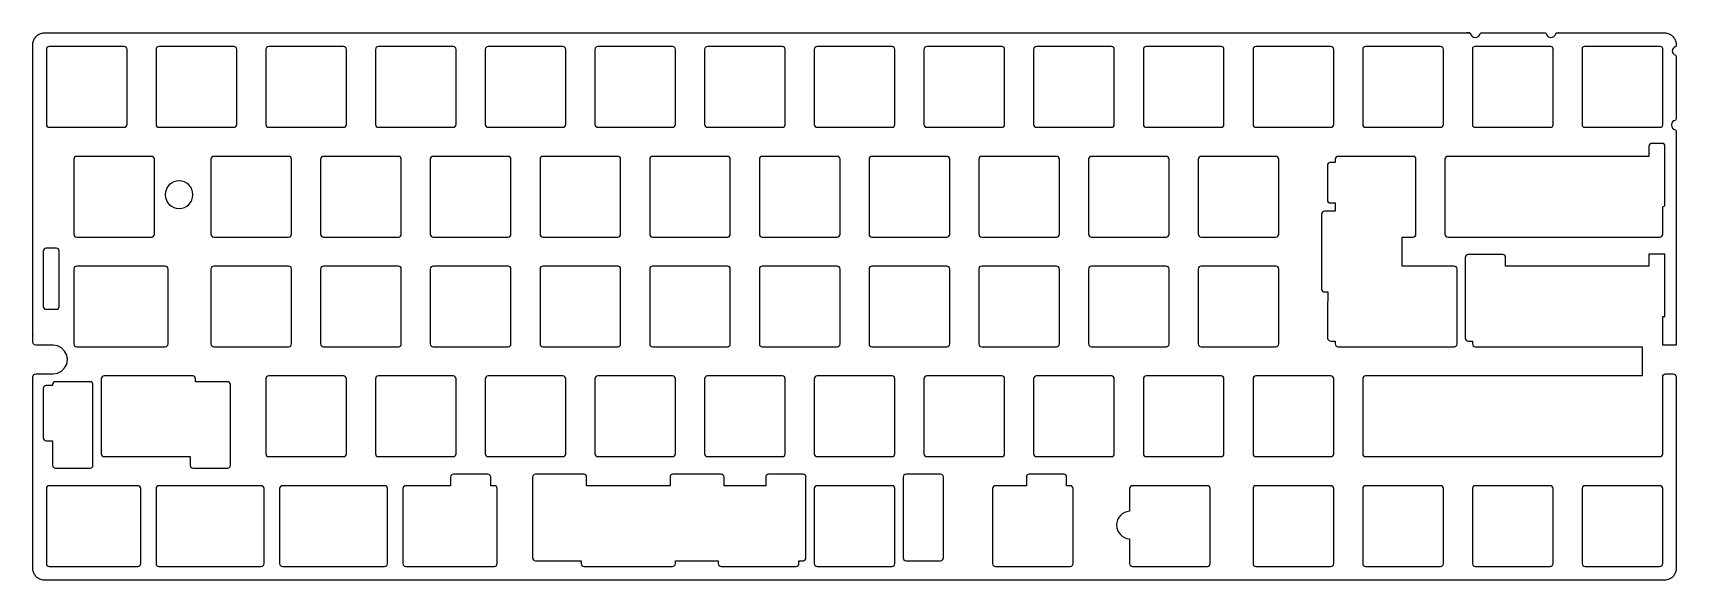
# Model space of a CAD drawing. Header units: millimetres. Extents: x 5 to 291, y -100 to -5.
import ezdxf

# ---------------------------------------------------------------- set-up
doc = ezdxf.new("R2010")
doc.units = ezdxf.units.MM
doc.layers.get('0').update_dxf_attribs({"linetype": 'CONTINUOUS'})

msp = doc.modelspace()

# ---------------------------------------------------------------- linework, layer by layer
for p, q in [((5.77, -5.75), (5.89, -5.64)), ((5.89, -5.64), (6.01, -5.54)), ((6.01, -5.54), (6.14, -5.46)), ((6.14, -5.46), (6.28, -5.38)), ((6.28, -5.38), (6.42, -5.31)), ((6.42, -5.31), (6.57, -5.26)), ((6.57, -5.26), (6.72, -5.22)), ((6.72, -5.22), (6.88, -5.19)), ((6.88, -5.19), (7.03, -5.17)), ((7.03, -5.17), (7.19, -5.16)), ((288.56, -5.16), (288.72, -5.17)), ((288.72, -5.17), (288.88, -5.19)), ((288.88, -5.19), (289.03, -5.22)), ((289.03, -5.22), (289.18, -5.26)), ((289.18, -5.26), (289.33, -5.31)), ((289.33, -5.31), (289.47, -5.38)), ((289.47, -5.38), (289.61, -5.46)), ((289.61, -5.46), (289.74, -5.54)), ((289.74, -5.54), (289.86, -5.64)), ((289.86, -5.64), (289.98, -5.75)), ((5.19, -7.01), (5.21, -6.85)), ((5.19, -7.16), (5.19, -7.01)), ((5.21, -6.85), (5.24, -6.7)), ((5.24, -6.7), (5.29, -6.54)), ((5.29, -6.54), (5.34, -6.4)), ((5.34, -6.4), (5.41, -6.26)), ((5.41, -6.26), (5.48, -6.12)), ((5.48, -6.12), (5.57, -5.99)), ((5.57, -5.99), (5.67, -5.86)), ((5.67, -5.86), (5.77, -5.75)), ((7.54, -8.02), (7.54, -21.02)), ((21.04, -7.52), (8.04, -7.52)), ((21.54, -21.02), (21.54, -8.02)), ((26.59, -8.02), (26.59, -21.02)), ((40.09, -7.52), (27.09, -7.52)), ((40.59, -21.02), (40.59, -8.02)), ((45.64, -8.02), (45.64, -21.02)), ((59.14, -7.52), (46.14, -7.52)), ((59.64, -21.02), (59.64, -8.02)), ((64.69, -8.02), (64.69, -21.02)), ((78.19, -7.52), (65.19, -7.52)), ((78.69, -21.02), (78.69, -8.02)), ((83.74, -8.02), (83.74, -21.02)), ((97.24, -7.52), (84.24, -7.52)), ((97.74, -21.02), (97.74, -8.02)), ((102.79, -8.02), (102.79, -21.02)), ((116.29, -7.52), (103.29, -7.52)), ((116.79, -21.02), (116.79, -8.02)), ((121.84, -8.02), (121.84, -21.02)), ((135.34, -7.52), (122.34, -7.52)), ((135.84, -21.02), (135.84, -8.02)), ((140.89, -8.02), (140.89, -21.02)), ((154.39, -7.52), (141.39, -7.52)), ((154.89, -21.02), (154.89, -8.02)), ((159.94, -8.02), (159.94, -21.02)), ((173.44, -7.52), (160.44, -7.52)), ((173.94, -21.02), (173.94, -8.02)), ((178.99, -8.02), (178.99, -21.02)), ((192.49, -7.52), (179.49, -7.52)), ((192.99, -21.02), (192.99, -8.02)), ((198.04, -8.02), (198.04, -21.02)), ((211.54, -7.52), (198.54, -7.52)), ((212.04, -21.02), (212.04, -8.02)), ((217.09, -8.02), (217.09, -21.02)), ((230.59, -7.52), (217.59, -7.52)), ((231.09, -21.02), (231.09, -8.02)), ((236.14, -8.02), (236.14, -21.02)), ((249.64, -7.52), (236.64, -7.52)), ((250.14, -21.02), (250.14, -8.02)), ((255.19, -7.93), (255.19, -21.11)), ((268.78, -7.52), (255.59, -7.52)), ((269.19, -21.11), (269.19, -7.93)), ((274.24, -7.93), (274.24, -21.11)), ((287.83, -7.52), (274.64, -7.52)), ((288.24, -21.11), (288.24, -7.93)), ((289.98, -5.75), (290.08, -5.86)), ((290.08, -5.86), (290.18, -5.99)), ((290.18, -5.99), (290.27, -6.12)), ((290.27, -6.12), (290.35, -6.26)), ((290.35, -6.26), (290.41, -6.4)), ((290.41, -6.4), (290.47, -6.54)), ((290.47, -6.54), (290.51, -6.7)), ((290.51, -6.7), (290.54, -6.85)), ((290.54, -6.85), (290.56, -7.01)), ((290.56, -7.01), (290.56, -7.16)), ((290.56, -7.16), (290.56, -7.37)), ((8.04, -21.52), (21.04, -21.52)), ((27.09, -21.52), (40.09, -21.52)), ((46.14, -21.52), (59.14, -21.52)), ((65.19, -21.52), (78.19, -21.52)), ((84.24, -21.52), (97.24, -21.52)), ((103.29, -21.52), (116.29, -21.52)), ((122.34, -21.52), (135.34, -21.52)), ((141.39, -21.52), (154.39, -21.52)), ((160.44, -21.52), (173.44, -21.52)), ((179.49, -21.52), (192.49, -21.52)), ((198.54, -21.52), (211.54, -21.52)), ((217.59, -21.52), (230.59, -21.52)), ((236.64, -21.52), (249.64, -21.52)), ((255.59, -21.52), (268.78, -21.52)), ((274.64, -21.52), (287.83, -21.52)), ((288.12, -24.32), (286.35, -24.32)), ((12.3, -27.07), (12.3, -40.07)), ((25.8, -26.57), (12.8, -26.57)), ((26.3, -40.07), (26.3, -27.07)), ((36.11, -27.07), (36.11, -40.07)), ((49.61, -26.57), (36.61, -26.57)), ((50.11, -40.07), (50.11, -27.07)), ((55.16, -27.07), (55.16, -40.07)), ((68.66, -26.57), (55.66, -26.57)), ((69.16, -40.07), (69.16, -27.07)), ((74.21, -27.07), (74.21, -40.07)), ((87.71, -26.57), (74.71, -26.57)), ((88.21, -40.07), (88.21, -27.07)), ((93.26, -27.07), (93.26, -40.07)), ((106.76, -26.57), (93.76, -26.57)), ((107.26, -40.07), (107.26, -27.07)), ((112.31, -27.07), (112.31, -40.07)), ((125.81, -26.57), (112.81, -26.57)), ((126.31, -40.07), (126.31, -27.07)), ((131.36, -27.07), (131.36, -40.07)), ((144.86, -26.57), (131.86, -26.57)), ((145.36, -40.07), (145.36, -27.07)), ((150.41, -27.07), (150.41, -40.07)), ((163.91, -26.57), (150.91, -26.57)), ((164.41, -40.07), (164.41, -27.07)), ((169.46, -27.07), (169.46, -40.07)), ((182.96, -26.57), (169.96, -26.57)), ((183.46, -40.07), (183.46, -27.07)), ((188.51, -27.07), (188.51, -40.07)), ((202.01, -26.57), (189.01, -26.57)), ((202.51, -40.07), (202.51, -27.07)), ((207.56, -27.07), (207.56, -40.07)), ((221.06, -26.57), (208.06, -26.57)), ((221.56, -40.07), (221.56, -27.07)), ((229.99, -28.16), (229.99, -34.16)), ((231.37, -27.66), (230.49, -27.66)), ((231.37, -27.07), (231.37, -27.66)), ((244.87, -26.57), (231.87, -26.57)), ((245.37, -40.07), (245.37, -27.07)), ((250.42, -27.07), (250.42, -40.07)), ((285.85, -26.57), (250.92, -26.57)), ((228.99, -36.6), (228.99, -49.6)), ((231.37, -36.1), (229.49, -36.1)), ((230.49, -34.66), (231.37, -34.66)), ((231.37, -34.66), (231.37, -36.1)), ((288.24, -40.07), (288.24, -35.32)), ((288.24, -35.32), (288.24, -35.32)), ((12.8, -40.57), (25.8, -40.57)), ((36.61, -40.57), (49.61, -40.57)), ((55.66, -40.57), (68.66, -40.57)), ((74.71, -40.57), (87.71, -40.57)), ((93.76, -40.57), (106.76, -40.57)), ((112.81, -40.57), (125.81, -40.57)), ((131.86, -40.57), (144.86, -40.57)), ((150.91, -40.57), (163.91, -40.57)), ((169.96, -40.57), (182.96, -40.57)), ((189.01, -40.57), (202.01, -40.57)), ((208.06, -40.57), (221.06, -40.57)), ((242.99, -45.62), (242.99, -40.57)), ((242.99, -40.57), (244.87, -40.57)), ((250.92, -40.57), (287.74, -40.57)), ((28.18, -45.62), (12.8, -45.62)), ((49.61, -45.62), (36.61, -45.62)), ((68.66, -45.62), (55.66, -45.62)), ((87.71, -45.62), (74.71, -45.62)), ((106.76, -45.62), (93.76, -45.62)), ((125.81, -45.62), (112.81, -45.62)), ((144.86, -45.62), (131.86, -45.62)), ((163.91, -45.62), (150.91, -45.62)), ((182.96, -45.62), (169.96, -45.62)), ((202.01, -45.62), (189.01, -45.62)), ((221.06, -45.62), (208.06, -45.62)), ((252.02, -45.62), (242.99, -45.62)), ((253.95, -44.12), (253.95, -58.12)), ((260.45, -43.62), (254.45, -43.62)), ((260.95, -45.62), (260.95, -44.12)), ((285.85, -45.62), (260.95, -45.62)), ((288.62, -43.54), (285.85, -43.54)), ((285.85, -43.54), (285.85, -45.62)), ((288.62, -54.37), (288.62, -43.54)), ((12.3, -46.12), (12.3, -59.12)), ((28.68, -59.12), (28.68, -46.12)), ((36.11, -46.12), (36.11, -59.12)), ((50.11, -59.12), (50.11, -46.12)), ((55.16, -46.12), (55.16, -59.12)), ((69.16, -59.12), (69.16, -46.12)), ((74.21, -46.12), (74.21, -59.12)), ((88.21, -59.12), (88.21, -46.12)), ((93.26, -46.12), (93.26, -59.12)), ((107.26, -59.12), (107.26, -46.12)), ((112.31, -46.12), (112.31, -59.12)), ((126.31, -59.12), (126.31, -46.12)), ((131.36, -46.12), (131.36, -59.12)), ((145.36, -59.12), (145.36, -46.12)), ((150.41, -46.12), (150.41, -59.12)), ((164.41, -59.12), (164.41, -46.12)), ((169.46, -46.12), (169.46, -59.12)), ((183.46, -59.12), (183.46, -46.12)), ((188.51, -46.12), (188.51, -59.12)), ((202.51, -59.12), (202.51, -46.12)), ((207.56, -46.12), (207.56, -59.12)), ((221.56, -59.12), (221.56, -46.12)), ((252.52, -59.12), (252.52, -46.12)), ((229.49, -50.1), (230.08, -50.1)), ((230.08, -50.1), (230.08, -51.75)), ((229.99, -52.03), (229.99, -58.03)), ((288.24, -59.33), (288.24, -54.37)), ((288.24, -54.37), (288.62, -54.37)), ((8.69, -59.33), (5.69, -59.33)), ((9.46, -59.45), (8.69, -59.33)), ((10.16, -59.8), (9.46, -59.45)), ((10.71, -60.36), (10.16, -59.8)), ((12.8, -59.62), (28.18, -59.62)), ((36.61, -59.62), (49.61, -59.62)), ((55.66, -59.62), (68.66, -59.62)), ((74.71, -59.62), (87.71, -59.62)), ((93.76, -59.62), (106.76, -59.62)), ((112.81, -59.62), (125.81, -59.62)), ((131.86, -59.62), (144.86, -59.62)), ((150.91, -59.62), (163.91, -59.62)), ((169.96, -59.62), (182.96, -59.62)), ((189.01, -59.62), (202.01, -59.62)), ((208.06, -59.62), (221.06, -59.62)), ((230.58, -58.62), (231.37, -58.62)), ((231.37, -58.62), (231.37, -59.12)), ((231.87, -59.62), (252.02, -59.62)), ((254.45, -58.62), (255.19, -58.62)), ((255.19, -58.62), (255.19, -59.12)), ((255.69, -59.62), (284.69, -59.62)), ((284.69, -59.62), (284.69, -64.67)), ((290.56, -59.33), (288.24, -59.33)), ((11.07, -61.05), (10.71, -60.36)), ((10.71, -63.29), (11.07, -62.6)), ((11.19, -61.83), (11.07, -61.05)), ((11.07, -62.6), (11.19, -61.83)), ((5.19, -98.09), (5.19, -64.83)), ((8.69, -64.33), (9.46, -64.2)), ((9.46, -64.2), (10.16, -63.85)), ((10.16, -63.85), (10.71, -63.29)), ((17.06, -65.17), (17.06, -78.17)), ((32.94, -64.67), (17.56, -64.67)), ((33.44, -65.67), (33.44, -65.17)), ((45.64, -65.17), (45.64, -78.17)), ((59.14, -64.67), (46.14, -64.67)), ((59.64, -78.17), (59.64, -65.17)), ((64.69, -65.17), (64.69, -78.17)), ((78.19, -64.67), (65.19, -64.67)), ((78.69, -78.17), (78.69, -65.17)), ((83.74, -65.17), (83.74, -78.17)), ((97.24, -64.67), (84.24, -64.67)), ((97.74, -78.17), (97.74, -65.17)), ((102.79, -65.17), (102.79, -78.17)), ((116.29, -64.67), (103.29, -64.67)), ((116.79, -78.17), (116.79, -65.17)), ((121.84, -65.17), (121.84, -78.17)), ((135.34, -64.67), (122.34, -64.67)), ((135.84, -78.17), (135.84, -65.17)), ((140.89, -65.17), (140.89, -78.17)), ((154.39, -64.67), (141.39, -64.67)), ((154.89, -78.17), (154.89, -65.17)), ((159.94, -65.17), (159.94, -78.17)), ((173.44, -64.67), (160.44, -64.67)), ((173.94, -78.17), (173.94, -65.17)), ((178.99, -65.17), (178.99, -78.17)), ((192.49, -64.67), (179.49, -64.67)), ((192.99, -78.17), (192.99, -65.17)), ((198.04, -65.17), (198.04, -78.17)), ((211.54, -64.67), (198.54, -64.67)), ((212.04, -78.17), (212.04, -65.17)), ((217.09, -65.17), (217.09, -78.17)), ((230.59, -64.67), (217.59, -64.67)), ((231.09, -78.17), (231.09, -65.17)), ((236.14, -65.17), (236.14, -78.17)), ((284.69, -64.67), (236.64, -64.67)), ((288.24, -78.17), (288.24, -64.83)), ((8.62, -66.34), (7.49, -66.34)), ((8.62, -66.17), (8.62, -66.34)), ((15.12, -65.67), (9.12, -65.67)), ((15.62, -80.17), (15.62, -66.17)), ((39, -65.67), (33.44, -65.67)), ((39.5, -80.17), (39.5, -66.17)), ((8.62, -75.91), (8.62, -80.17)), ((17.56, -78.67), (32.5, -78.67)), ((32.5, -78.67), (32.5, -80.17)), ((46.14, -78.67), (59.14, -78.67)), ((65.19, -78.67), (78.19, -78.67)), ((84.24, -78.67), (97.24, -78.67)), ((103.29, -78.67), (116.29, -78.67)), ((122.34, -78.67), (135.34, -78.67)), ((141.39, -78.67), (154.39, -78.67)), ((160.44, -78.67), (173.44, -78.67)), ((179.49, -78.67), (192.49, -78.67)), ((198.54, -78.67), (211.54, -78.67)), ((217.59, -78.67), (230.59, -78.67)), ((236.64, -78.67), (287.74, -78.67)), ((9.12, -80.67), (15.12, -80.67)), ((33, -80.67), (39, -80.67)), ((77.72, -82.22), (77.72, -83.72)), ((84.22, -81.72), (78.22, -81.72)), ((84.72, -83.72), (84.72, -82.22)), ((91.97, -82.22), (91.97, -96.22)), ((100.85, -81.72), (92.47, -81.72)), ((101.35, -83.72), (101.35, -82.22)), ((115.84, -82.22), (115.84, -83.72)), ((124.72, -81.72), (116.34, -81.72)), ((125.22, -83.72), (125.22, -82.22)), ((132.45, -82.22), (132.45, -83.72)), ((138.95, -81.72), (132.95, -81.72)), ((139.45, -96.22), (139.45, -82.22)), ((156.32, -82.22), (156.32, -96.22)), ((162.82, -81.72), (156.82, -81.72)), ((163.32, -96.22), (163.32, -82.22)), ((177.72, -82.22), (177.72, -83.72)), ((184.22, -81.72), (178.22, -81.72)), ((184.72, -83.72), (184.72, -82.22)), ((7.54, -84.22), (7.54, -97.22)), ((23.42, -83.72), (8.04, -83.72)), ((23.92, -97.22), (23.92, -84.22)), ((26.59, -84.22), (26.59, -97.22)), ((44.85, -83.72), (27.09, -83.72)), ((45.35, -97.22), (45.35, -84.22)), ((48.02, -84.22), (48.02, -97.22)), ((66.28, -83.72), (48.52, -83.72)), ((66.78, -97.22), (66.78, -84.22)), ((69.45, -84.22), (69.45, -97.22)), ((77.72, -83.72), (69.95, -83.72)), ((85.33, -83.72), (84.72, -83.72)), ((85.83, -97.22), (85.83, -84.22)), ((115.84, -83.72), (101.35, -83.72)), ((132.45, -83.72), (125.22, -83.72)), ((140.89, -84.22), (140.89, -97.22)), ((154.39, -83.72), (141.39, -83.72)), ((154.89, -97.22), (154.89, -84.22)), ((171.84, -84.22), (171.84, -97.22)), ((177.72, -83.72), (172.34, -83.72)), ((185.34, -83.72), (184.72, -83.72)), ((185.84, -97.22), (185.84, -84.22)), ((195.65, -84.22), (195.65, -88.15)), ((209.15, -83.72), (196.15, -83.72)), ((209.65, -97.22), (209.65, -84.22)), ((217.09, -84.22), (217.09, -97.22)), ((230.59, -83.72), (217.59, -83.72)), ((231.09, -97.22), (231.09, -84.22)), ((236.14, -84.22), (236.14, -97.22)), ((249.64, -83.72), (236.64, -83.72)), ((250.14, -97.22), (250.14, -84.22)), ((255.19, -84.22), (255.19, -97.22)), ((268.69, -83.72), (255.69, -83.72)), ((269.19, -97.22), (269.19, -84.22)), ((274.24, -84.22), (274.24, -97.22)), ((287.74, -83.72), (274.74, -83.72)), ((288.24, -97.22), (288.24, -84.22)), ((195.65, -92.94), (195.65, -97.22)), ((92.47, -96.72), (100.4, -96.72)), ((100.4, -96.72), (100.4, -97.22)), ((116.79, -97.22), (116.79, -96.72)), ((116.79, -96.72), (124.22, -96.72)), ((124.22, -96.72), (124.22, -97.22)), ((138.22, -97.22), (138.22, -96.72)), ((138.22, -96.72), (138.95, -96.72)), ((156.82, -96.72), (162.82, -96.72)), ((5.19, -98.24), (5.19, -98.09)), ((5.21, -98.4), (5.19, -98.24)), ((5.24, -98.55), (5.21, -98.4)), ((5.29, -98.71), (5.24, -98.55)), ((5.34, -98.85), (5.29, -98.71)), ((5.41, -99), (5.34, -98.85)), ((5.48, -99.13), (5.41, -99)), ((5.57, -99.26), (5.48, -99.13)), ((5.67, -99.39), (5.57, -99.26)), ((5.77, -99.5), (5.67, -99.39)), ((5.89, -99.61), (5.77, -99.5)), ((6.01, -99.71), (5.89, -99.61)), ((6.14, -99.79), (6.01, -99.71)), ((6.28, -99.87), (6.14, -99.79)), ((6.42, -99.94), (6.28, -99.87)), ((8.04, -97.72), (23.42, -97.72)), ((27.09, -97.72), (44.85, -97.72)), ((48.52, -97.72), (66.28, -97.72)), ((69.95, -97.72), (85.33, -97.72)), ((100.9, -97.72), (116.29, -97.72)), ((124.72, -97.72), (137.72, -97.72)), ((141.39, -97.72), (154.39, -97.72)), ((172.34, -97.72), (185.34, -97.72)), ((196.15, -97.72), (209.15, -97.72)), ((217.59, -97.72), (230.59, -97.72)), ((236.64, -97.72), (249.64, -97.72)), ((255.69, -97.72), (268.69, -97.72)), ((274.74, -97.72), (287.74, -97.72)), ((289.47, -99.87), (289.33, -99.94)), ((289.61, -99.79), (289.47, -99.87)), ((289.74, -99.71), (289.61, -99.79)), ((289.86, -99.61), (289.74, -99.71)), ((289.98, -99.5), (289.86, -99.61)), ((290.08, -99.39), (289.98, -99.5)), ((290.18, -99.26), (290.08, -99.39)), ((290.27, -99.13), (290.18, -99.26)), ((290.35, -99), (290.27, -99.13)), ((290.41, -98.85), (290.35, -99)), ((290.47, -98.71), (290.41, -98.85)), ((290.51, -98.55), (290.47, -98.71)), ((290.54, -98.4), (290.51, -98.55)), ((290.56, -98.24), (290.54, -98.4)), ((290.56, -98.09), (290.56, -98.24)), ((6.57, -99.99), (6.42, -99.94)), ((6.72, -100.03), (6.57, -99.99)), ((6.88, -100.06), (6.72, -100.03)), ((7.03, -100.08), (6.88, -100.06)), ((7.19, -100.09), (7.03, -100.08)), ((288.56, -100.09), (7.19, -100.09)), ((288.72, -100.08), (288.56, -100.09)), ((288.88, -100.06), (288.72, -100.08)), ((289.03, -100.03), (288.88, -100.06)), ((289.18, -99.99), (289.03, -100.03)), ((289.33, -99.94), (289.18, -99.99))]:
    msp.add_line(p, q)
for points, degree in [([(7.19, -5.16), (248.61, -5.16), (254.68, -5.16)], 2), ([(254.68, -5.16), (254.75, -5.16), (254.81, -5.21), (254.82, -5.28)], 3), ([(254.82, -5.28), (254.82, -5.28), (254.82, -5.28), (254.82, -5.28)], 3), ([(254.82, -5.28), (254.93, -5.67), (255.28, -5.95), (255.68, -5.95)], 3), ([(255.68, -5.95), (256.09, -5.95), (256.44, -5.67), (256.55, -5.28)], 3), ([(256.55, -5.28), (256.56, -5.21), (256.63, -5.16), (256.7, -5.16)], 3), ([(256.55, -5.28), (256.55, -5.28), (256.55, -5.28), (256.55, -5.28)], 3), ([(256.7, -5.16), (257.84, -5.16), (266.62, -5.15), (267.81, -5.15)], 3), ([(267.81, -5.15), (267.89, -5.15), (267.95, -5.21), (267.97, -5.28)], 3), ([(267.97, -5.28), (267.97, -5.28), (267.97, -5.28), (267.97, -5.28)], 3), ([(267.97, -5.28), (268.07, -5.67), (268.42, -5.94), (268.81, -5.94)], 3), ([(268.81, -5.94), (269.21, -5.94), (269.56, -5.67), (269.66, -5.29)], 3), ([(269.66, -5.28), (269.68, -5.21), (269.74, -5.16), (269.81, -5.16)], 3), ([(269.66, -5.29), (269.66, -5.28), (269.66, -5.28), (269.66, -5.28)], 3), ([(269.81, -5.16), (271.39, -5.16), (288.56, -5.16)], 2), ([(5.19, -58.83), (5.19, -53.49), (5.19, -7.16)], 2), ([(8.04, -7.52), (7.76, -7.52), (7.54, -7.75), (7.54, -8.02)], 3), ([(21.54, -8.02), (21.54, -7.75), (21.31, -7.52), (21.04, -7.52)], 3), ([(27.09, -7.52), (26.81, -7.52), (26.59, -7.75), (26.59, -8.02)], 3), ([(40.59, -8.02), (40.59, -7.75), (40.36, -7.52), (40.09, -7.52)], 3), ([(46.14, -7.52), (45.86, -7.52), (45.64, -7.75), (45.64, -8.02)], 3), ([(59.64, -8.02), (59.64, -7.75), (59.41, -7.52), (59.14, -7.52)], 3), ([(65.19, -7.52), (64.91, -7.52), (64.69, -7.75), (64.69, -8.02)], 3), ([(78.69, -8.02), (78.69, -7.75), (78.46, -7.52), (78.19, -7.52)], 3), ([(84.24, -7.52), (83.96, -7.52), (83.74, -7.75), (83.74, -8.02)], 3), ([(97.74, -8.02), (97.74, -7.75), (97.51, -7.52), (97.24, -7.52)], 3), ([(103.29, -7.52), (103.01, -7.52), (102.79, -7.75), (102.79, -8.02)], 3), ([(116.79, -8.02), (116.79, -7.75), (116.56, -7.52), (116.29, -7.52)], 3), ([(122.34, -7.52), (122.06, -7.52), (121.84, -7.75), (121.84, -8.02)], 3), ([(135.84, -8.02), (135.84, -7.75), (135.61, -7.52), (135.34, -7.52)], 3), ([(141.39, -7.52), (141.11, -7.52), (140.89, -7.75), (140.89, -8.02)], 3), ([(154.89, -8.02), (154.89, -7.75), (154.66, -7.52), (154.39, -7.52)], 3), ([(160.44, -7.52), (160.16, -7.52), (159.94, -7.75), (159.94, -8.02)], 3), ([(173.94, -8.02), (173.94, -7.75), (173.71, -7.52), (173.44, -7.52)], 3), ([(179.49, -7.52), (179.21, -7.52), (178.99, -7.75), (178.99, -8.02)], 3), ([(192.99, -8.02), (192.99, -7.75), (192.76, -7.52), (192.49, -7.52)], 3), ([(198.54, -7.52), (198.26, -7.52), (198.04, -7.75), (198.04, -8.02)], 3), ([(212.04, -8.02), (212.04, -7.75), (211.81, -7.52), (211.54, -7.52)], 3), ([(217.59, -7.52), (217.31, -7.52), (217.09, -7.75), (217.09, -8.02)], 3), ([(231.09, -8.02), (231.09, -7.75), (230.86, -7.52), (230.59, -7.52)], 3), ([(236.64, -7.52), (236.36, -7.52), (236.14, -7.75), (236.14, -8.02)], 3), ([(250.14, -8.02), (250.14, -7.75), (249.91, -7.52), (249.64, -7.52)], 3), ([(255.59, -7.52), (255.37, -7.52), (255.19, -7.7), (255.19, -7.93)], 3), ([(269.19, -7.93), (269.19, -7.7), (269, -7.52), (268.78, -7.52)], 3), ([(274.64, -7.52), (274.42, -7.52), (274.24, -7.7), (274.24, -7.93)], 3), ([(288.24, -7.93), (288.24, -7.7), (288.05, -7.52), (287.83, -7.52)], 3), ([(290.42, -7.56), (290.09, -7.66), (289.87, -7.96), (289.88, -8.29)], 3), ([(289.88, -8.29), (289.88, -8.63), (290.11, -8.93), (290.44, -9.01)], 3), ([(290.56, -7.37), (290.56, -7.46), (290.51, -7.54), (290.42, -7.56)], 3), ([(290.42, -7.56), (290.42, -7.56), (290.42, -7.56), (290.42, -7.56)], 3), ([(290.44, -9.01), (290.44, -9.01), (290.44, -9.01), (290.44, -9.01)], 3), ([(290.44, -9.01), (290.51, -9.03), (290.56, -9.09), (290.56, -9.17)], 3), ([(290.56, -9.17), (290.56, -10.32), (290.56, -19.03), (290.56, -20.14)], 3), ([(7.54, -21.02), (7.54, -21.3), (7.76, -21.52), (8.04, -21.52)], 3), ([(21.04, -21.52), (21.31, -21.52), (21.54, -21.3), (21.54, -21.02)], 3), ([(26.59, -21.02), (26.59, -21.3), (26.81, -21.52), (27.09, -21.52)], 3), ([(40.09, -21.52), (40.36, -21.52), (40.59, -21.3), (40.59, -21.02)], 3), ([(45.64, -21.02), (45.64, -21.3), (45.86, -21.52), (46.14, -21.52)], 3), ([(59.14, -21.52), (59.41, -21.52), (59.64, -21.3), (59.64, -21.02)], 3), ([(64.69, -21.02), (64.69, -21.3), (64.91, -21.52), (65.19, -21.52)], 3), ([(78.19, -21.52), (78.46, -21.52), (78.69, -21.3), (78.69, -21.02)], 3), ([(83.74, -21.02), (83.74, -21.3), (83.96, -21.52), (84.24, -21.52)], 3), ([(97.24, -21.52), (97.51, -21.52), (97.74, -21.3), (97.74, -21.02)], 3), ([(102.79, -21.02), (102.79, -21.3), (103.01, -21.52), (103.29, -21.52)], 3), ([(116.29, -21.52), (116.56, -21.52), (116.79, -21.3), (116.79, -21.02)], 3), ([(121.84, -21.02), (121.84, -21.3), (122.06, -21.52), (122.34, -21.52)], 3), ([(135.34, -21.52), (135.61, -21.52), (135.84, -21.3), (135.84, -21.02)], 3), ([(140.89, -21.02), (140.89, -21.3), (141.11, -21.52), (141.39, -21.52)], 3), ([(154.39, -21.52), (154.66, -21.52), (154.89, -21.3), (154.89, -21.02)], 3), ([(159.94, -21.02), (159.94, -21.3), (160.16, -21.52), (160.44, -21.52)], 3), ([(173.44, -21.52), (173.71, -21.52), (173.94, -21.3), (173.94, -21.02)], 3), ([(178.99, -21.02), (178.99, -21.3), (179.21, -21.52), (179.49, -21.52)], 3), ([(192.49, -21.52), (192.76, -21.52), (192.99, -21.3), (192.99, -21.02)], 3), ([(198.04, -21.02), (198.04, -21.3), (198.26, -21.52), (198.54, -21.52)], 3), ([(211.54, -21.52), (211.81, -21.52), (212.04, -21.3), (212.04, -21.02)], 3), ([(217.09, -21.02), (217.09, -21.3), (217.31, -21.52), (217.59, -21.52)], 3), ([(230.59, -21.52), (230.86, -21.52), (231.09, -21.3), (231.09, -21.02)], 3), ([(236.14, -21.02), (236.14, -21.3), (236.36, -21.52), (236.64, -21.52)], 3), ([(249.64, -21.52), (249.91, -21.52), (250.14, -21.3), (250.14, -21.02)], 3), ([(255.19, -21.11), (255.19, -21.34), (255.37, -21.52), (255.59, -21.52)], 3), ([(268.78, -21.52), (269, -21.52), (269.19, -21.34), (269.19, -21.11)], 3), ([(274.24, -21.11), (274.24, -21.34), (274.42, -21.52), (274.64, -21.52)], 3), ([(287.83, -21.52), (288.05, -21.52), (288.24, -21.34), (288.24, -21.11)], 3), ([(290.44, -20.29), (290.04, -20.38), (289.76, -20.73), (289.76, -21.13)], 3), ([(289.76, -21.13), (289.75, -21.54), (290.03, -21.89), (290.42, -21.99)], 3), ([(290.42, -21.99), (290.42, -21.99), (290.42, -21.99), (290.42, -21.99)], 3), ([(290.42, -21.99), (290.51, -22.01), (290.56, -22.08), (290.56, -22.16)], 3), ([(290.45, -20.29), (290.44, -20.29), (290.44, -20.29), (290.44, -20.29)], 3), ([(290.56, -20.14), (290.56, -20.21), (290.52, -20.27), (290.45, -20.29)], 3), ([(290.56, -22.16), (290.56, -24.67), (290.56, -59.33)], 2), ([(286.35, -24.32), (286.08, -24.32), (285.85, -24.55), (285.85, -24.82)], 3), ([(285.85, -24.82), (285.85, -25.48), (285.85, -26.57)], 2), ([(288.47, -24.47), (288.38, -24.37), (288.25, -24.32), (288.12, -24.32)], 3), ([(288.62, -24.82), (288.62, -24.69), (288.56, -24.56), (288.47, -24.47)], 3), ([(288.62, -34.94), (288.62, -33.28), (288.62, -26.7), (288.62, -24.82)], 3), ([(12.8, -26.57), (12.52, -26.57), (12.3, -26.8), (12.3, -27.07)], 3), ([(26.3, -27.07), (26.3, -26.8), (26.07, -26.57), (25.8, -26.57)], 3), ([(36.61, -26.57), (36.34, -26.57), (36.11, -26.8), (36.11, -27.07)], 3), ([(50.11, -27.07), (50.11, -26.8), (49.89, -26.57), (49.61, -26.57)], 3), ([(55.66, -26.57), (55.39, -26.57), (55.16, -26.8), (55.16, -27.07)], 3), ([(69.16, -27.07), (69.16, -26.8), (68.94, -26.57), (68.66, -26.57)], 3), ([(74.71, -26.57), (74.44, -26.57), (74.21, -26.8), (74.21, -27.07)], 3), ([(88.21, -27.07), (88.21, -26.8), (87.99, -26.57), (87.71, -26.57)], 3), ([(93.76, -26.57), (93.49, -26.57), (93.26, -26.8), (93.26, -27.07)], 3), ([(107.26, -27.07), (107.26, -26.8), (107.03, -26.57), (106.76, -26.57)], 3), ([(112.81, -26.57), (112.54, -26.57), (112.31, -26.8), (112.31, -27.07)], 3), ([(126.31, -27.07), (126.31, -26.8), (126.08, -26.57), (125.81, -26.57)], 3), ([(131.86, -26.57), (131.59, -26.57), (131.36, -26.8), (131.36, -27.07)], 3), ([(145.36, -27.07), (145.36, -26.8), (145.13, -26.57), (144.86, -26.57)], 3), ([(150.91, -26.57), (150.64, -26.57), (150.41, -26.8), (150.41, -27.07)], 3), ([(164.41, -27.07), (164.41, -26.8), (164.18, -26.57), (163.91, -26.57)], 3), ([(169.96, -26.57), (169.69, -26.57), (169.46, -26.8), (169.46, -27.07)], 3), ([(183.46, -27.07), (183.46, -26.8), (183.23, -26.57), (182.96, -26.57)], 3), ([(189.01, -26.57), (188.74, -26.57), (188.51, -26.8), (188.51, -27.07)], 3), ([(202.51, -27.07), (202.51, -26.8), (202.28, -26.57), (202.01, -26.57)], 3), ([(208.06, -26.57), (207.79, -26.57), (207.56, -26.8), (207.56, -27.07)], 3), ([(221.56, -27.07), (221.56, -26.8), (221.33, -26.57), (221.06, -26.57)], 3), ([(230.49, -27.66), (230.22, -27.66), (229.99, -27.88), (229.99, -28.16)], 3), ([(231.87, -26.57), (231.6, -26.57), (231.37, -26.8), (231.37, -27.07)], 3), ([(245.37, -27.07), (245.37, -26.8), (245.15, -26.57), (244.87, -26.57)], 3), ([(250.92, -26.57), (250.65, -26.57), (250.42, -26.8), (250.42, -27.07)], 3), ([(30.58, -30.83), (29.25, -30.83), (28.18, -31.9), (28.18, -33.23)], 3), ([(32.98, -33.23), (32.98, -31.9), (31.9, -30.83), (30.58, -30.83)], 3), ([(28.18, -33.23), (28.18, -34.55), (29.25, -35.63), (30.58, -35.63)], 3), ([(30.58, -35.63), (31.9, -35.63), (32.98, -34.55), (32.98, -33.23)], 3), ([(229.99, -34.16), (229.99, -34.43), (230.22, -34.66), (230.49, -34.66)], 3), ([(229.49, -36.1), (229.22, -36.1), (228.99, -36.32), (228.99, -36.6)], 3), ([(288.24, -35.32), (288.45, -35.32), (288.62, -35.15), (288.62, -34.94)], 3), ([(7.5, -42.52), (7.22, -42.52), (7, -42.75), (7, -43.02)], 3), ([(9.26, -42.52), (8.76, -42.52), (8, -42.52), (7.5, -42.52)], 3), ([(9.76, -43.02), (9.76, -42.75), (9.54, -42.52), (9.26, -42.52)], 3), ([(12.3, -40.07), (12.3, -40.34), (12.52, -40.57), (12.8, -40.57)], 3), ([(25.8, -40.57), (26.07, -40.57), (26.3, -40.34), (26.3, -40.07)], 3), ([(36.11, -40.07), (36.11, -40.34), (36.34, -40.57), (36.61, -40.57)], 3), ([(49.61, -40.57), (49.89, -40.57), (50.11, -40.34), (50.11, -40.07)], 3), ([(55.16, -40.07), (55.16, -40.34), (55.39, -40.57), (55.66, -40.57)], 3), ([(68.66, -40.57), (68.94, -40.57), (69.16, -40.34), (69.16, -40.07)], 3), ([(74.21, -40.07), (74.21, -40.34), (74.44, -40.57), (74.71, -40.57)], 3), ([(87.71, -40.57), (87.99, -40.57), (88.21, -40.34), (88.21, -40.07)], 3), ([(93.26, -40.07), (93.26, -40.34), (93.49, -40.57), (93.76, -40.57)], 3), ([(106.76, -40.57), (107.03, -40.57), (107.26, -40.34), (107.26, -40.07)], 3), ([(112.31, -40.07), (112.31, -40.34), (112.54, -40.57), (112.81, -40.57)], 3), ([(125.81, -40.57), (126.08, -40.57), (126.31, -40.34), (126.31, -40.07)], 3), ([(131.36, -40.07), (131.36, -40.34), (131.59, -40.57), (131.86, -40.57)], 3), ([(144.86, -40.57), (145.13, -40.57), (145.36, -40.34), (145.36, -40.07)], 3), ([(150.41, -40.07), (150.41, -40.34), (150.64, -40.57), (150.91, -40.57)], 3), ([(163.91, -40.57), (164.18, -40.57), (164.41, -40.34), (164.41, -40.07)], 3), ([(169.46, -40.07), (169.46, -40.34), (169.69, -40.57), (169.96, -40.57)], 3), ([(182.96, -40.57), (183.23, -40.57), (183.46, -40.34), (183.46, -40.07)], 3), ([(188.51, -40.07), (188.51, -40.34), (188.74, -40.57), (189.01, -40.57)], 3), ([(202.01, -40.57), (202.28, -40.57), (202.51, -40.34), (202.51, -40.07)], 3), ([(207.56, -40.07), (207.56, -40.34), (207.79, -40.57), (208.06, -40.57)], 3), ([(221.06, -40.57), (221.33, -40.57), (221.56, -40.34), (221.56, -40.07)], 3), ([(244.87, -40.57), (245.15, -40.57), (245.37, -40.34), (245.37, -40.07)], 3), ([(250.42, -40.07), (250.42, -40.34), (250.65, -40.57), (250.92, -40.57)], 3), ([(287.74, -40.57), (288.01, -40.57), (288.24, -40.34), (288.24, -40.07)], 3), ([(7, -43.02), (7, -44.8), (7, -50.82), (7, -52.6)], 3), ([(9.76, -52.6), (9.76, -50.82), (9.76, -44.8), (9.76, -43.02)], 3), ([(12.8, -45.62), (12.52, -45.62), (12.3, -45.85), (12.3, -46.12)], 3), ([(28.68, -46.12), (28.68, -45.85), (28.45, -45.62), (28.18, -45.62)], 3), ([(36.61, -45.62), (36.34, -45.62), (36.11, -45.85), (36.11, -46.12)], 3), ([(50.11, -46.12), (50.11, -45.85), (49.89, -45.62), (49.61, -45.62)], 3), ([(55.66, -45.62), (55.39, -45.62), (55.16, -45.85), (55.16, -46.12)], 3), ([(69.16, -46.12), (69.16, -45.85), (68.94, -45.62), (68.66, -45.62)], 3), ([(74.71, -45.62), (74.44, -45.62), (74.21, -45.85), (74.21, -46.12)], 3), ([(88.21, -46.12), (88.21, -45.85), (87.99, -45.62), (87.71, -45.62)], 3), ([(93.76, -45.62), (93.49, -45.62), (93.26, -45.85), (93.26, -46.12)], 3), ([(107.26, -46.12), (107.26, -45.85), (107.03, -45.62), (106.76, -45.62)], 3), ([(112.81, -45.62), (112.54, -45.62), (112.31, -45.85), (112.31, -46.12)], 3), ([(126.31, -46.12), (126.31, -45.85), (126.08, -45.62), (125.81, -45.62)], 3), ([(131.86, -45.62), (131.59, -45.62), (131.36, -45.85), (131.36, -46.12)], 3), ([(145.36, -46.12), (145.36, -45.85), (145.13, -45.62), (144.86, -45.62)], 3), ([(150.91, -45.62), (150.64, -45.62), (150.41, -45.85), (150.41, -46.12)], 3), ([(164.41, -46.12), (164.41, -45.85), (164.18, -45.62), (163.91, -45.62)], 3), ([(169.96, -45.62), (169.69, -45.62), (169.46, -45.85), (169.46, -46.12)], 3), ([(183.46, -46.12), (183.46, -45.85), (183.23, -45.62), (182.96, -45.62)], 3), ([(189.01, -45.62), (188.74, -45.62), (188.51, -45.85), (188.51, -46.12)], 3), ([(202.51, -46.12), (202.51, -45.85), (202.28, -45.62), (202.01, -45.62)], 3), ([(208.06, -45.62), (207.79, -45.62), (207.56, -45.85), (207.56, -46.12)], 3), ([(221.56, -46.12), (221.56, -45.85), (221.33, -45.62), (221.06, -45.62)], 3), ([(252.52, -46.12), (252.52, -45.85), (252.29, -45.62), (252.02, -45.62)], 3), ([(254.45, -43.62), (254.18, -43.62), (253.95, -43.85), (253.95, -44.12)], 3), ([(260.95, -44.12), (260.95, -43.85), (260.73, -43.62), (260.45, -43.62)], 3), ([(228.99, -49.6), (228.99, -49.87), (229.22, -50.1), (229.49, -50.1)], 3), ([(7, -52.6), (7, -52.88), (7.22, -53.1), (7.5, -53.1)], 3), ([(7.5, -53.1), (8, -53.1), (8.76, -53.1), (9.26, -53.1)], 3), ([(9.26, -53.1), (9.54, -53.1), (9.76, -52.88), (9.76, -52.6)], 3), ([(230.08, -51.75), (230.02, -51.83), (229.99, -51.93), (229.99, -52.03)], 3), ([(5.33, -59.18), (5.24, -59.09), (5.19, -58.96), (5.19, -58.83)], 3), ([(5.69, -59.33), (5.56, -59.33), (5.43, -59.27), (5.33, -59.18)], 3), ([(12.3, -59.12), (12.3, -59.39), (12.52, -59.62), (12.8, -59.62)], 3), ([(28.18, -59.62), (28.45, -59.62), (28.68, -59.39), (28.68, -59.12)], 3), ([(36.11, -59.12), (36.11, -59.39), (36.34, -59.62), (36.61, -59.62)], 3), ([(49.61, -59.62), (49.89, -59.62), (50.11, -59.39), (50.11, -59.12)], 3), ([(55.16, -59.12), (55.16, -59.39), (55.39, -59.62), (55.66, -59.62)], 3), ([(68.66, -59.62), (68.94, -59.62), (69.16, -59.39), (69.16, -59.12)], 3), ([(74.21, -59.12), (74.21, -59.39), (74.44, -59.62), (74.71, -59.62)], 3), ([(87.71, -59.62), (87.99, -59.62), (88.21, -59.39), (88.21, -59.12)], 3), ([(93.26, -59.12), (93.26, -59.39), (93.49, -59.62), (93.76, -59.62)], 3), ([(106.76, -59.62), (107.03, -59.62), (107.26, -59.39), (107.26, -59.12)], 3), ([(112.31, -59.12), (112.31, -59.39), (112.54, -59.62), (112.81, -59.62)], 3), ([(125.81, -59.62), (126.08, -59.62), (126.31, -59.39), (126.31, -59.12)], 3), ([(131.36, -59.12), (131.36, -59.39), (131.59, -59.62), (131.86, -59.62)], 3), ([(144.86, -59.62), (145.13, -59.62), (145.36, -59.39), (145.36, -59.12)], 3), ([(150.41, -59.12), (150.41, -59.39), (150.64, -59.62), (150.91, -59.62)], 3), ([(163.91, -59.62), (164.18, -59.62), (164.41, -59.39), (164.41, -59.12)], 3), ([(169.46, -59.12), (169.46, -59.39), (169.69, -59.62), (169.96, -59.62)], 3), ([(182.96, -59.62), (183.23, -59.62), (183.46, -59.39), (183.46, -59.12)], 3), ([(188.51, -59.12), (188.51, -59.39), (188.74, -59.62), (189.01, -59.62)], 3), ([(202.01, -59.62), (202.28, -59.62), (202.51, -59.39), (202.51, -59.12)], 3), ([(207.56, -59.12), (207.56, -59.39), (207.79, -59.62), (208.06, -59.62)], 3), ([(221.06, -59.62), (221.33, -59.62), (221.56, -59.39), (221.56, -59.12)], 3), ([(229.99, -58.03), (229.99, -58.19), (230.07, -58.34), (230.18, -58.43)], 3), ([(230.18, -58.43), (230.28, -58.54), (230.42, -58.62), (230.58, -58.62)], 3), ([(231.37, -59.12), (231.37, -59.39), (231.6, -59.62), (231.87, -59.62)], 3), ([(252.02, -59.62), (252.29, -59.62), (252.52, -59.39), (252.52, -59.12)], 3), ([(253.95, -58.12), (253.95, -58.39), (254.18, -58.62), (254.45, -58.62)], 3), ([(255.19, -59.12), (255.19, -59.39), (255.41, -59.62), (255.69, -59.62)], 3), ([(5.19, -64.83), (5.19, -64.55), (5.41, -64.33), (5.69, -64.33)], 3), ([(5.69, -64.33), (6.66, -64.33), (8.69, -64.33)], 2), ([(17.56, -64.67), (17.29, -64.67), (17.06, -64.9), (17.06, -65.17)], 3), ([(33.44, -65.17), (33.44, -64.9), (33.22, -64.67), (32.94, -64.67)], 3), ([(46.14, -64.67), (45.86, -64.67), (45.64, -64.9), (45.64, -65.17)], 3), ([(59.64, -65.17), (59.64, -64.9), (59.41, -64.67), (59.14, -64.67)], 3), ([(65.19, -64.67), (64.91, -64.67), (64.69, -64.9), (64.69, -65.17)], 3), ([(78.69, -65.17), (78.69, -64.9), (78.46, -64.67), (78.19, -64.67)], 3), ([(84.24, -64.67), (83.96, -64.67), (83.74, -64.9), (83.74, -65.17)], 3), ([(97.74, -65.17), (97.74, -64.9), (97.51, -64.67), (97.24, -64.67)], 3), ([(103.29, -64.67), (103.01, -64.67), (102.79, -64.9), (102.79, -65.17)], 3), ([(116.79, -65.17), (116.79, -64.9), (116.56, -64.67), (116.29, -64.67)], 3), ([(122.34, -64.67), (122.06, -64.67), (121.84, -64.9), (121.84, -65.17)], 3), ([(135.84, -65.17), (135.84, -64.9), (135.61, -64.67), (135.34, -64.67)], 3), ([(141.39, -64.67), (141.11, -64.67), (140.89, -64.9), (140.89, -65.17)], 3), ([(154.89, -65.17), (154.89, -64.9), (154.66, -64.67), (154.39, -64.67)], 3), ([(160.44, -64.67), (160.16, -64.67), (159.94, -64.9), (159.94, -65.17)], 3), ([(173.94, -65.17), (173.94, -64.9), (173.71, -64.67), (173.44, -64.67)], 3), ([(179.49, -64.67), (179.21, -64.67), (178.99, -64.9), (178.99, -65.17)], 3), ([(192.99, -65.17), (192.99, -64.9), (192.76, -64.67), (192.49, -64.67)], 3), ([(198.54, -64.67), (198.26, -64.67), (198.04, -64.9), (198.04, -65.17)], 3), ([(212.04, -65.17), (212.04, -64.9), (211.81, -64.67), (211.54, -64.67)], 3), ([(217.59, -64.67), (217.31, -64.67), (217.09, -64.9), (217.09, -65.17)], 3), ([(231.09, -65.17), (231.09, -64.9), (230.86, -64.67), (230.59, -64.67)], 3), ([(236.64, -64.67), (236.36, -64.67), (236.14, -64.9), (236.14, -65.17)], 3), ([(288.24, -64.83), (288.24, -64.55), (288.46, -64.33), (288.74, -64.33)], 3), ([(288.74, -64.33), (289.13, -64.33), (289.67, -64.33), (290.06, -64.33)], 3), ([(290.06, -64.33), (290.34, -64.33), (290.56, -64.55), (290.56, -64.83)], 3), ([(290.56, -64.83), (290.56, -69.01), (290.56, -98.09)], 2), ([(7.49, -66.34), (7.22, -66.34), (6.99, -66.56), (6.99, -66.84)], 3), ([(6.99, -66.84), (6.99, -68.49), (6.99, -73.76), (6.99, -75.41)], 3), ([(9.12, -65.67), (8.85, -65.67), (8.62, -65.9), (8.62, -66.17)], 3), ([(15.62, -66.17), (15.62, -65.9), (15.4, -65.67), (15.12, -65.67)], 3), ([(39.5, -66.17), (39.5, -65.9), (39.27, -65.67), (39, -65.67)], 3), ([(6.99, -75.41), (6.99, -75.69), (7.22, -75.91), (7.49, -75.91)], 3), ([(7.49, -75.91), (7.97, -75.91), (8.62, -75.91)], 2), ([(17.06, -78.17), (17.06, -78.44), (17.29, -78.67), (17.56, -78.67)], 3), ([(45.64, -78.17), (45.64, -78.44), (45.86, -78.67), (46.14, -78.67)], 3), ([(59.14, -78.67), (59.41, -78.67), (59.64, -78.44), (59.64, -78.17)], 3), ([(64.69, -78.17), (64.69, -78.44), (64.91, -78.67), (65.19, -78.67)], 3), ([(78.19, -78.67), (78.46, -78.67), (78.69, -78.44), (78.69, -78.17)], 3), ([(83.74, -78.17), (83.74, -78.44), (83.96, -78.67), (84.24, -78.67)], 3), ([(97.24, -78.67), (97.51, -78.67), (97.74, -78.44), (97.74, -78.17)], 3), ([(102.79, -78.17), (102.79, -78.44), (103.01, -78.67), (103.29, -78.67)], 3), ([(116.29, -78.67), (116.56, -78.67), (116.79, -78.44), (116.79, -78.17)], 3), ([(121.84, -78.17), (121.84, -78.44), (122.06, -78.67), (122.34, -78.67)], 3), ([(135.34, -78.67), (135.61, -78.67), (135.84, -78.44), (135.84, -78.17)], 3), ([(140.89, -78.17), (140.89, -78.44), (141.11, -78.67), (141.39, -78.67)], 3), ([(154.39, -78.67), (154.66, -78.67), (154.89, -78.44), (154.89, -78.17)], 3), ([(159.94, -78.17), (159.94, -78.44), (160.16, -78.67), (160.44, -78.67)], 3), ([(173.44, -78.67), (173.71, -78.67), (173.94, -78.44), (173.94, -78.17)], 3), ([(178.99, -78.17), (178.99, -78.44), (179.21, -78.67), (179.49, -78.67)], 3), ([(192.49, -78.67), (192.76, -78.67), (192.99, -78.44), (192.99, -78.17)], 3), ([(198.04, -78.17), (198.04, -78.44), (198.26, -78.67), (198.54, -78.67)], 3), ([(211.54, -78.67), (211.81, -78.67), (212.04, -78.44), (212.04, -78.17)], 3), ([(217.09, -78.17), (217.09, -78.44), (217.31, -78.67), (217.59, -78.67)], 3), ([(230.59, -78.67), (230.86, -78.67), (231.09, -78.44), (231.09, -78.17)], 3), ([(236.14, -78.17), (236.14, -78.44), (236.36, -78.67), (236.64, -78.67)], 3), ([(287.74, -78.67), (288.01, -78.67), (288.24, -78.44), (288.24, -78.17)], 3), ([(8.62, -80.17), (8.62, -80.44), (8.85, -80.67), (9.12, -80.67)], 3), ([(15.12, -80.67), (15.4, -80.67), (15.62, -80.44), (15.62, -80.17)], 3), ([(32.5, -80.17), (32.5, -80.44), (32.72, -80.67), (33, -80.67)], 3), ([(39, -80.67), (39.27, -80.67), (39.5, -80.44), (39.5, -80.17)], 3), ([(78.22, -81.72), (77.94, -81.72), (77.72, -81.95), (77.72, -82.22)], 3), ([(84.72, -82.22), (84.72, -81.95), (84.49, -81.72), (84.22, -81.72)], 3), ([(92.47, -81.72), (92.19, -81.72), (91.97, -81.95), (91.97, -82.22)], 3), ([(101.35, -82.22), (101.35, -81.95), (101.12, -81.72), (100.85, -81.72)], 3), ([(116.34, -81.72), (116.07, -81.72), (115.84, -81.95), (115.84, -82.22)], 3), ([(125.22, -82.22), (125.22, -81.95), (125, -81.72), (124.72, -81.72)], 3), ([(132.95, -81.72), (132.67, -81.72), (132.45, -81.95), (132.45, -82.22)], 3), ([(139.45, -82.22), (139.45, -81.95), (139.22, -81.72), (138.95, -81.72)], 3), ([(156.82, -81.72), (156.55, -81.72), (156.32, -81.95), (156.32, -82.22)], 3), ([(163.32, -82.22), (163.32, -81.95), (163.1, -81.72), (162.82, -81.72)], 3), ([(178.22, -81.72), (177.94, -81.72), (177.72, -81.95), (177.72, -82.22)], 3), ([(184.72, -82.22), (184.72, -81.95), (184.49, -81.72), (184.22, -81.72)], 3), ([(8.04, -83.72), (7.76, -83.72), (7.54, -83.95), (7.54, -84.22)], 3), ([(23.92, -84.22), (23.92, -83.95), (23.69, -83.72), (23.42, -83.72)], 3), ([(27.09, -83.72), (26.81, -83.72), (26.59, -83.95), (26.59, -84.22)], 3), ([(45.35, -84.22), (45.35, -83.95), (45.12, -83.72), (44.85, -83.72)], 3), ([(48.52, -83.72), (48.24, -83.72), (48.02, -83.95), (48.02, -84.22)], 3), ([(66.78, -84.22), (66.78, -83.95), (66.55, -83.72), (66.28, -83.72)], 3), ([(69.95, -83.72), (69.67, -83.72), (69.45, -83.95), (69.45, -84.22)], 3), ([(85.83, -84.22), (85.83, -83.95), (85.6, -83.72), (85.33, -83.72)], 3), ([(141.39, -83.72), (141.11, -83.72), (140.89, -83.95), (140.89, -84.22)], 3), ([(154.89, -84.22), (154.89, -83.95), (154.66, -83.72), (154.39, -83.72)], 3), ([(172.34, -83.72), (172.07, -83.72), (171.84, -83.95), (171.84, -84.22)], 3), ([(185.84, -84.22), (185.84, -83.95), (185.62, -83.72), (185.34, -83.72)], 3), ([(196.15, -83.72), (195.88, -83.72), (195.65, -83.95), (195.65, -84.22)], 3), ([(209.65, -84.22), (209.65, -83.95), (209.43, -83.72), (209.15, -83.72)], 3), ([(217.59, -83.72), (217.31, -83.72), (217.09, -83.95), (217.09, -84.22)], 3), ([(231.09, -84.22), (231.09, -83.95), (230.86, -83.72), (230.59, -83.72)], 3), ([(236.64, -83.72), (236.36, -83.72), (236.14, -83.95), (236.14, -84.22)], 3), ([(250.14, -84.22), (250.14, -83.95), (249.91, -83.72), (249.64, -83.72)], 3), ([(255.69, -83.72), (255.41, -83.72), (255.19, -83.95), (255.19, -84.22)], 3), ([(269.19, -84.22), (269.19, -83.95), (268.96, -83.72), (268.69, -83.72)], 3), ([(274.74, -83.72), (274.46, -83.72), (274.24, -83.95), (274.24, -84.22)], 3), ([(288.24, -84.22), (288.24, -83.95), (288.01, -83.72), (287.74, -83.72)], 3), ([(195.65, -88.15), (194.39, -88.21), (193.38, -89.26), (193.38, -90.54)], 3), ([(193.38, -90.54), (193.38, -91.83), (194.39, -92.87), (195.65, -92.94)], 3), ([(91.97, -96.22), (91.97, -96.49), (92.19, -96.72), (92.47, -96.72)], 3), ([(138.95, -96.72), (139.22, -96.72), (139.45, -96.49), (139.45, -96.22)], 3), ([(156.32, -96.22), (156.32, -96.49), (156.55, -96.72), (156.82, -96.72)], 3), ([(162.82, -96.72), (163.1, -96.72), (163.32, -96.49), (163.32, -96.22)], 3), ([(7.54, -97.22), (7.54, -97.49), (7.76, -97.72), (8.04, -97.72)], 3), ([(23.42, -97.72), (23.69, -97.72), (23.92, -97.49), (23.92, -97.22)], 3), ([(26.59, -97.22), (26.59, -97.49), (26.81, -97.72), (27.09, -97.72)], 3), ([(44.85, -97.72), (45.12, -97.72), (45.35, -97.49), (45.35, -97.22)], 3), ([(48.02, -97.22), (48.02, -97.49), (48.24, -97.72), (48.52, -97.72)], 3), ([(66.28, -97.72), (66.55, -97.72), (66.78, -97.49), (66.78, -97.22)], 3), ([(69.45, -97.22), (69.45, -97.49), (69.67, -97.72), (69.95, -97.72)], 3), ([(85.33, -97.72), (85.6, -97.72), (85.83, -97.49), (85.83, -97.22)], 3), ([(100.4, -97.22), (100.4, -97.49), (100.63, -97.72), (100.9, -97.72)], 3), ([(116.29, -97.72), (116.56, -97.72), (116.79, -97.49), (116.79, -97.22)], 3), ([(124.22, -97.22), (124.22, -97.49), (124.44, -97.72), (124.72, -97.72)], 3), ([(137.72, -97.72), (137.99, -97.72), (138.22, -97.49), (138.22, -97.22)], 3), ([(140.89, -97.22), (140.89, -97.49), (141.11, -97.72), (141.39, -97.72)], 3), ([(154.39, -97.72), (154.66, -97.72), (154.89, -97.49), (154.89, -97.22)], 3), ([(171.84, -97.22), (171.84, -97.49), (172.07, -97.72), (172.34, -97.72)], 3), ([(185.34, -97.72), (185.62, -97.72), (185.84, -97.49), (185.84, -97.22)], 3), ([(195.65, -97.22), (195.65, -97.49), (195.88, -97.72), (196.15, -97.72)], 3), ([(209.15, -97.72), (209.43, -97.72), (209.65, -97.49), (209.65, -97.22)], 3), ([(217.09, -97.22), (217.09, -97.49), (217.31, -97.72), (217.59, -97.72)], 3), ([(230.59, -97.72), (230.86, -97.72), (231.09, -97.49), (231.09, -97.22)], 3), ([(236.14, -97.22), (236.14, -97.49), (236.36, -97.72), (236.64, -97.72)], 3), ([(249.64, -97.72), (249.91, -97.72), (250.14, -97.49), (250.14, -97.22)], 3), ([(255.19, -97.22), (255.19, -97.49), (255.41, -97.72), (255.69, -97.72)], 3), ([(268.69, -97.72), (268.96, -97.72), (269.19, -97.49), (269.19, -97.22)], 3), ([(274.24, -97.22), (274.24, -97.49), (274.46, -97.72), (274.74, -97.72)], 3), ([(287.74, -97.72), (288.01, -97.72), (288.24, -97.49), (288.24, -97.22)], 3)]:
    msp.add_open_spline(points, degree=degree)

doc.saveas('drawing.dxf')
